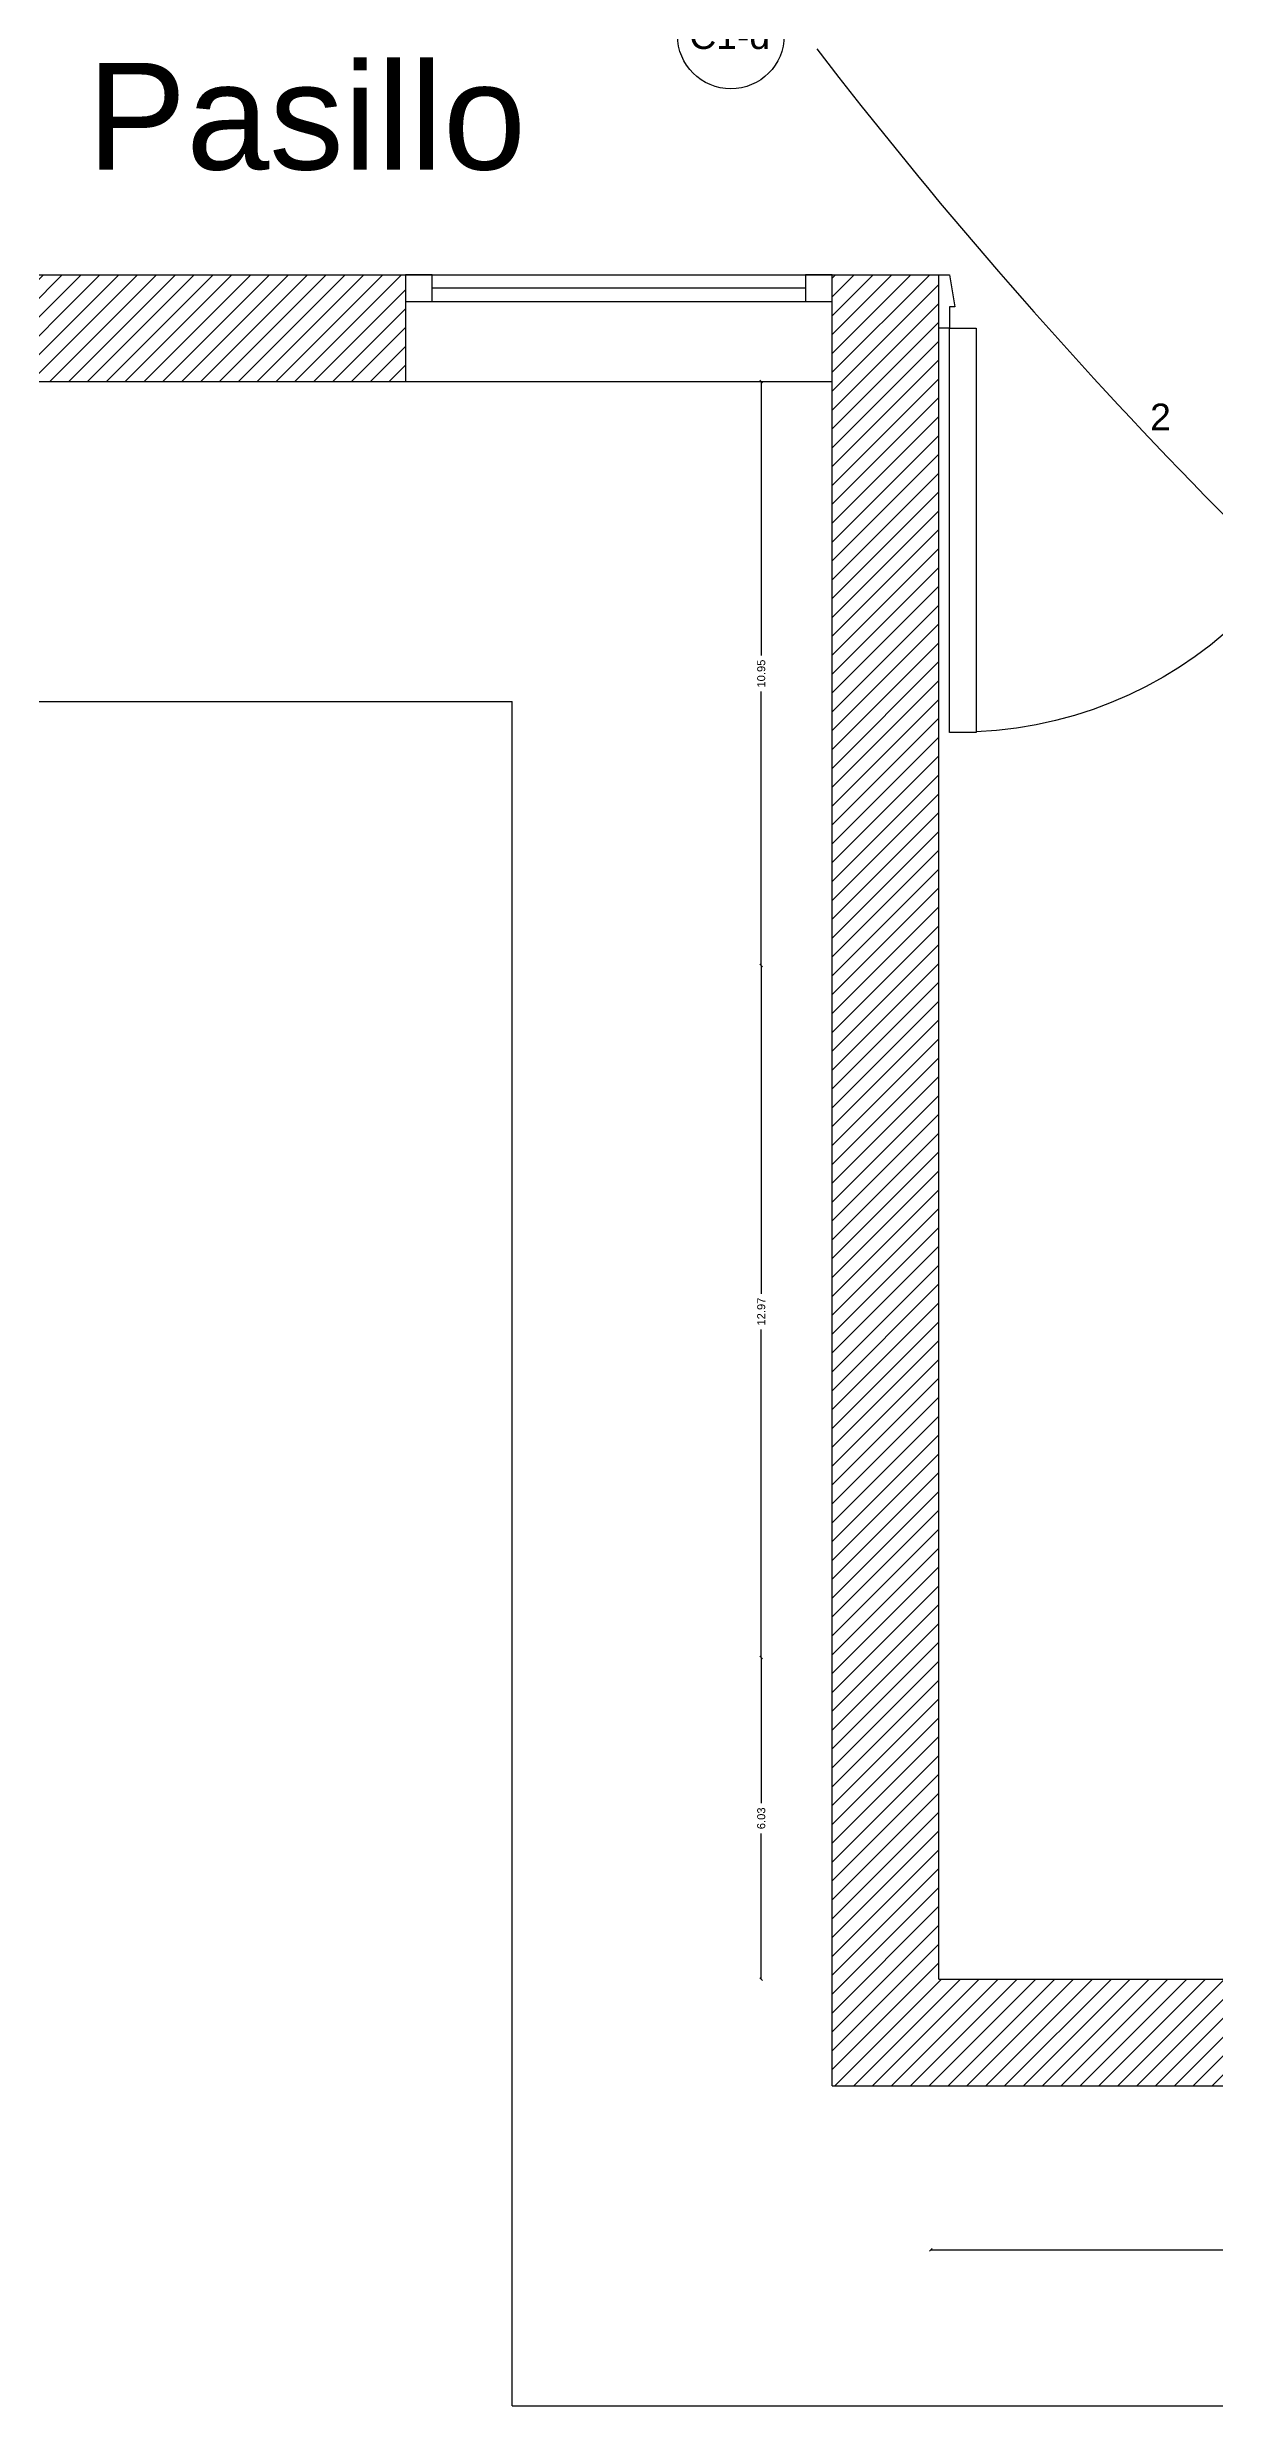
# Model space of a CAD drawing. Header units: millimetres. Extents: x -269 to 325, y -184 to 236.
# Drawn here: x -161.99 to -140.1, y -20.91 to 23.31 of the extents above; entities that cross this region are included whole.
import ezdxf

# ---------------------------------------------------------------- set-up
doc = ezdxf.new("R2010")
doc.units = ezdxf.units.MM
doc.layers.add('00 - COTAS E', color=142, linetype='Continuous', lineweight=0)
for name, color, linetype in [('01', 1, 'Continuous'), ('Cotas', 1, 'Continuous'), ('Equipamiento', 8, 'Continuous'), ('Hatch', 8, 'Continuous'), ('muros', 5, 'Continuous')]:
    doc.layers.add(name, color=color, linetype=linetype)
doc.styles.add('arial', font='arial.ttf', dxfattribs={"height": 0.15})
doc.styles.get("Standard").update_dxf_attribs({"font": 'arial.ttf'})
doc.dimstyles.new('cota50', dxfattribs={"dimtxt": 0.15, "dimasz": 0.05, "dimexe": 0, "dimexo": 0.2125, "dimgap": 0.09, "dimtad": 0, "dimzin": 0, "dimdsep": 46, "dimtxsty": 'arial', "dimblk": 'OBLIQUE', "dimcen": 0.09, "dimse1": 1, "dimse2": 1, "dimclrd": 1, "dimclre": 1, "dimclrt": 1, "dimadec": 0, "dimazin": 0, "dimtfac": 1, "dimtofl": 0, "dimtmove": 0, "dimatfit": 3, "dimldrblk": 'OBLIQUE', "dimfxl": 0, "dimtolj": 1, "dimtzin": 0, "dimarcsym": 0})
pattern_1 = [(45, (-1450.53732, -476.0581), (-0.176776695, 0.176776695), [])]

# ---------------------------------------------------------------- blocks, each defined once
blk = doc.blocks.new('V80')
blk.add_lwpolyline([(325.4869, 174.3022), (325.4869, 173.5444), (325.5369, 173.5444), (325.5369, 174.3022)], close=True)
for points in [[(325.4669, 173.4544), (325.4669, 173.4444), (325.4869, 173.4444), (325.4969, 173.5044), (325.4869, 173.5044), (325.4869, 173.5444), (325.4669, 173.5444), (325.4669, 173.5344)], [(326.2669, 173.4544), (326.2669, 173.4444), (326.2469, 173.4444), (326.2369, 173.5044), (326.2469, 173.5044), (326.2469, 173.5444), (326.2669, 173.5444), (326.2669, 173.5344)]]:
    blk.add_lwpolyline(points)
blk.add_arc((325.5045, 173.5392), 0.7624, 359.9701, 87.5655)
blk = doc.blocks.new('_Oblique')
at = {"layer": 'Cotas', "color": 0, "lineweight": -2}
blk.add_line((-0.5, -0.5), (0.5, 0.5), dxfattribs=at)
blk = doc.blocks.new('*D27')
at = {"layer": '00 - COTAS E', "color": 1, "lineweight": -2, "transparency": 16777216}
for p, q in [((-148.606, -6.882), (-148.606, -9.611)), ((-148.606, -12.91), (-148.606, -10.181))]:
    blk.add_line(p, q, dxfattribs=at)
at = {"layer": 'DEFPOINTS', "color": 0, "transparency": 16777216}
for p in [(-144.808, -6.882), (-148.606, -12.91), (-144.808, -12.91)]:
    blk.add_point(p, dxfattribs=at)
at = {"layer": '00 - COTAS E', "color": 1, "lineweight": -2, "transparency": 16777216, "xscale": 0.05, "yscale": 0.05, "zscale": 0.05}
for p, rotation in [((-148.606, -6.882), 90), ((-148.606, -12.91), 270)]:
    blk.add_blockref('_Oblique', p, dxfattribs=dict(at, rotation=rotation))
at = {"layer": '00 - COTAS E', "color": 1, "transparency": 16777216, "insert": (-148.606, -9.896), "char_height": 0.15, "attachment_point": 5, "rotation": 90, "style": 'arial'}
blk.add_mtext('\\A1;6.03', dxfattribs=at)
blk = doc.blocks.new('*D20')
at = {"layer": '00 - COTAS E', "color": 1, "lineweight": -2, "transparency": 16777216}
for p, q in [((-148.606, 6.09), (-148.606, -0.06)), ((-148.606, -6.882), (-148.606, -0.732))]:
    blk.add_line(p, q, dxfattribs=at)
at = {"layer": 'DEFPOINTS', "color": 0, "transparency": 16777216}
for p in [(-148.606, 6.09), (-144.808, 6.09), (-144.808, -6.882)]:
    blk.add_point(p, dxfattribs=at)
at = {"layer": '00 - COTAS E', "color": 1, "lineweight": -2, "transparency": 16777216, "xscale": 0.05, "yscale": 0.05, "zscale": 0.05}
for p, rotation in [((-148.606, 6.09), 90), ((-148.606, -6.882), 270)]:
    blk.add_blockref('_Oblique', p, dxfattribs=dict(at, rotation=rotation))
at = {"layer": '00 - COTAS E', "color": 1, "transparency": 16777216, "insert": (-148.606, -0.396), "char_height": 0.15, "attachment_point": 5, "rotation": 90, "style": 'arial'}
blk.add_mtext('\\A1;12.97', dxfattribs=at)
blk = doc.blocks.new('*D28')
at = {"layer": '00 - COTAS E', "color": 1, "lineweight": -2, "transparency": 16777216}
for p, q in [((-148.606, 17.04), (-148.606, 11.902)), ((-148.606, 6.09), (-148.606, 11.228))]:
    blk.add_line(p, q, dxfattribs=at)
at = {"layer": 'DEFPOINTS', "color": 0, "transparency": 16777216}
for p in [(-148.606, 17.04), (-147.275, 17.04), (-144.808, 6.09)]:
    blk.add_point(p, dxfattribs=at)
at = {"layer": '00 - COTAS E', "color": 1, "lineweight": -2, "transparency": 16777216, "xscale": 0.05, "yscale": 0.05, "zscale": 0.05}
for p, rotation in [((-148.606, 17.04), 90), ((-148.606, 6.09), 270)]:
    blk.add_blockref('_Oblique', p, dxfattribs=dict(at, rotation=rotation))
at = {"layer": '00 - COTAS E', "color": 1, "transparency": 16777216, "insert": (-148.606, 11.565), "char_height": 0.15, "attachment_point": 5, "rotation": 90, "style": 'arial'}
blk.add_mtext('\\A1;10.95', dxfattribs=at)
blk = doc.blocks.new('*D23')
at = {"layer": '00 - COTAS E', "color": 1, "lineweight": -2, "transparency": 16777216}
for p, q in [((-199.843, 23.54), (-199.843, 21.577)), ((-199.843, 19.04), (-199.843, 21.002))]:
    blk.add_line(p, q, dxfattribs=at)
at = {"layer": 'DEFPOINTS', "color": 0, "transparency": 16777216}
for p in [(-152.15, 23.54), (-199.843, 19.04), (-152.153, 19.04)]:
    blk.add_point(p, dxfattribs=at)
at = {"layer": '00 - COTAS E', "color": 1, "lineweight": -2, "transparency": 16777216, "xscale": 0.05, "yscale": 0.05, "zscale": 0.05}
for p, rotation in [((-199.843, 23.54), 90), ((-199.843, 19.04), 270)]:
    blk.add_blockref('_Oblique', p, dxfattribs=dict(at, rotation=rotation))
at = {"layer": '00 - COTAS E', "color": 1, "transparency": 16777216, "insert": (-199.843, 21.29), "char_height": 0.15, "attachment_point": 5, "rotation": 90, "style": 'arial'}
blk.add_mtext('\\A1;4.50', dxfattribs=at)
blk = doc.blocks.new('*D38')
at = {"layer": '00 - COTAS E', "color": 1, "lineweight": -2, "transparency": 16777216}
for p, q in [((-145.425, -17.983), (-138.637, -17.983)), ((-131.175, -17.983), (-137.964, -17.983))]:
    blk.add_line(p, q, dxfattribs=at)
at = {"layer": 'DEFPOINTS', "color": 0, "transparency": 16777216}
for p in [(-145.425, -17.983), (-145.425, -19.651), (-131.175, -19.651)]:
    blk.add_point(p, dxfattribs=at)
at = {"layer": '00 - COTAS E', "color": 1, "lineweight": -2, "transparency": 16777216, "xscale": 0.05, "yscale": 0.05, "zscale": 0.05, "rotation": 180}
blk.add_blockref('_Oblique', (-145.425, -17.983), dxfattribs=at)
at = {"layer": '00 - COTAS E', "color": 1, "lineweight": -2, "transparency": 16777216, "xscale": 0.05, "yscale": 0.05, "zscale": 0.05}
blk.add_blockref('_Oblique', (-131.175, -17.983), dxfattribs=at)
at = {"layer": '00 - COTAS E', "color": 1, "transparency": 16777216, "insert": (-138.3, -17.983), "char_height": 0.15, "attachment_point": 5, "style": 'arial'}
blk.add_mtext('\\A1;14.25', dxfattribs=at)

msp = doc.modelspace()

# ---------------------------------------------------------------- hatches: boundary and pattern name
at = {"layer": 'Hatch'}
h = msp.add_hatch(dxfattribs=at)
h.set_pattern_fill('ANSI31', color=256, scale=2, style=0)
h.set_pattern_definition(pattern_1)
h.paths.add_polyline_path([(-155.275, 19.04), (-178.025, 19.04), (-178.025, -12.91), (-185.025, -12.91), (-185.025, -14.91), (-176.025, -14.91), (-176.025, 17.04), (-155.275, 17.04)])
h = msp.add_hatch(dxfattribs=at)
h.set_pattern_fill('ANSI31', color=256, scale=2, style=0)
h.set_pattern_definition(pattern_1)
h.paths.add_polyline_path([(-145.275, 19.04), (-147.275, 19.04), (-147.275, -14.91), (-124.775, -14.91), (-124.775, -12.91), (-145.275, -12.91)])

# ---------------------------------------------------------------- linework, layer by layer
msp.add_circle((-149.176, 23.528), 1)
at = {"color": 3}
msp.add_arc((-72.89, 80.837), 94.287, 217.62568, 230.71011, dxfattribs=at)
at = {"layer": '01'}
for p, q in [((-155.275, 19.04), (-147.275, 19.04)), ((-147.775, 18.79), (-154.775, 18.79)), ((-155.275, 18.54), (-147.275, 18.54)), ((-155.275, 17.04), (-147.275, 17.04)), ((-170.025, 11.04), (-153.275, 11.04)), ((-153.275, -20.91), (-153.275, 11.04)), ((-153.275, -20.91), (-115.775, -20.91))]:
    msp.add_line(p, q, dxfattribs=at)
for points in [[(-154.775, 18.54), (-154.775, 19.04), (-155.275, 19.04), (-155.275, 18.54)], [(-147.275, 18.54), (-147.275, 19.04), (-147.775, 19.04), (-147.775, 18.54)]]:
    msp.add_lwpolyline(points, close=True, dxfattribs=at)
at = {"layer": 'muros'}
for p, q in [((-178.025, 19.04), (-155.275, 19.04)), ((-155.275, 19.04), (-155.275, 17.04)), ((-147.275, 19.04), (-145.275, 19.04)), ((-147.275, -14.91), (-147.275, 19.04)), ((-145.275, -12.91), (-145.275, 19.04)), ((-176.025, 17.04), (-155.275, 17.04)), ((-145.275, -12.91), (-124.775, -12.91)), ((-147.275, -14.91), (-124.775, -14.91))]:
    msp.add_line(p, q, dxfattribs=at)

# ---------------------------------------------------------------- block references
at = {"layer": 'Equipamiento', "xscale": -10, "yscale": 10, "zscale": 10, "rotation": 180}
msp.add_blockref('V80', (-3399.944, 1753.484), dxfattribs=at)

# ---------------------------------------------------------------- texts
at = {"color": 3, "char_height": 0.5, "attachment_point": 1}
for s, width, insert in [('C1-d', 0.22809, (-149.955, 23.775)), ('\\pxqc;2', 1.59701, (-141.92, 16.627))]:
    msp.add_mtext_dynamic_manual_height_columns(s, width=width, gutter_width=12.5, heights=[0], dxfattribs=dict(at, insert=insert))
at = {"layer": '01', "insert": (-161.247, 23.015), "char_height": 2, "width": 21.82724, "attachment_point": 1, "style": 'arial'}
msp.add_mtext('Pasillo', dxfattribs=at)

# ---------------------------------------------------------------- dimensions: what is measured, and where the dimension line sits
at = {"layer": '00 - COTAS E'}
dim = msp.add_linear_dim(base=(-199.843, 19.04), p1=(-152.15, 23.54), p2=(-152.153, 19.04), angle=90, dimstyle='cota50', dxfattribs=at)
dim.commit()
dim.dimension.update_dxf_attribs({"geometry": '*D23', "text_midpoint": (-199.843, 21.29), "dimtype": 160})
for base, p1, p2, picture, middle in [((-148.606, 17.04), (-144.808, 6.09), (-147.275, 17.04), '*D28', (-148.606, 11.565)), ((-148.606, 6.09), (-144.808, -6.882), (-144.808, 6.09), '*D20', (-148.606, -0.396)), ((-148.606, -12.91), (-144.808, -6.882), (-144.808, -12.91), '*D27', (-148.606, -9.896))]:
    dim = msp.add_linear_dim(base=base, p1=p1, p2=p2, angle=90, dimstyle='cota50', dxfattribs=at)
    dim.commit()
    dim.dimension.update_dxf_attribs({"geometry": picture, "text_midpoint": middle})
dim = msp.add_linear_dim(base=(-145.425, -17.983), p1=(-131.175, -19.651), p2=(-145.425, -19.651), dimstyle='cota50', dxfattribs=at)
dim.commit()
dim.dimension.update_dxf_attribs({"geometry": '*D38', "text_midpoint": (-138.3, -17.983)})

doc.saveas('drawing.dxf')
